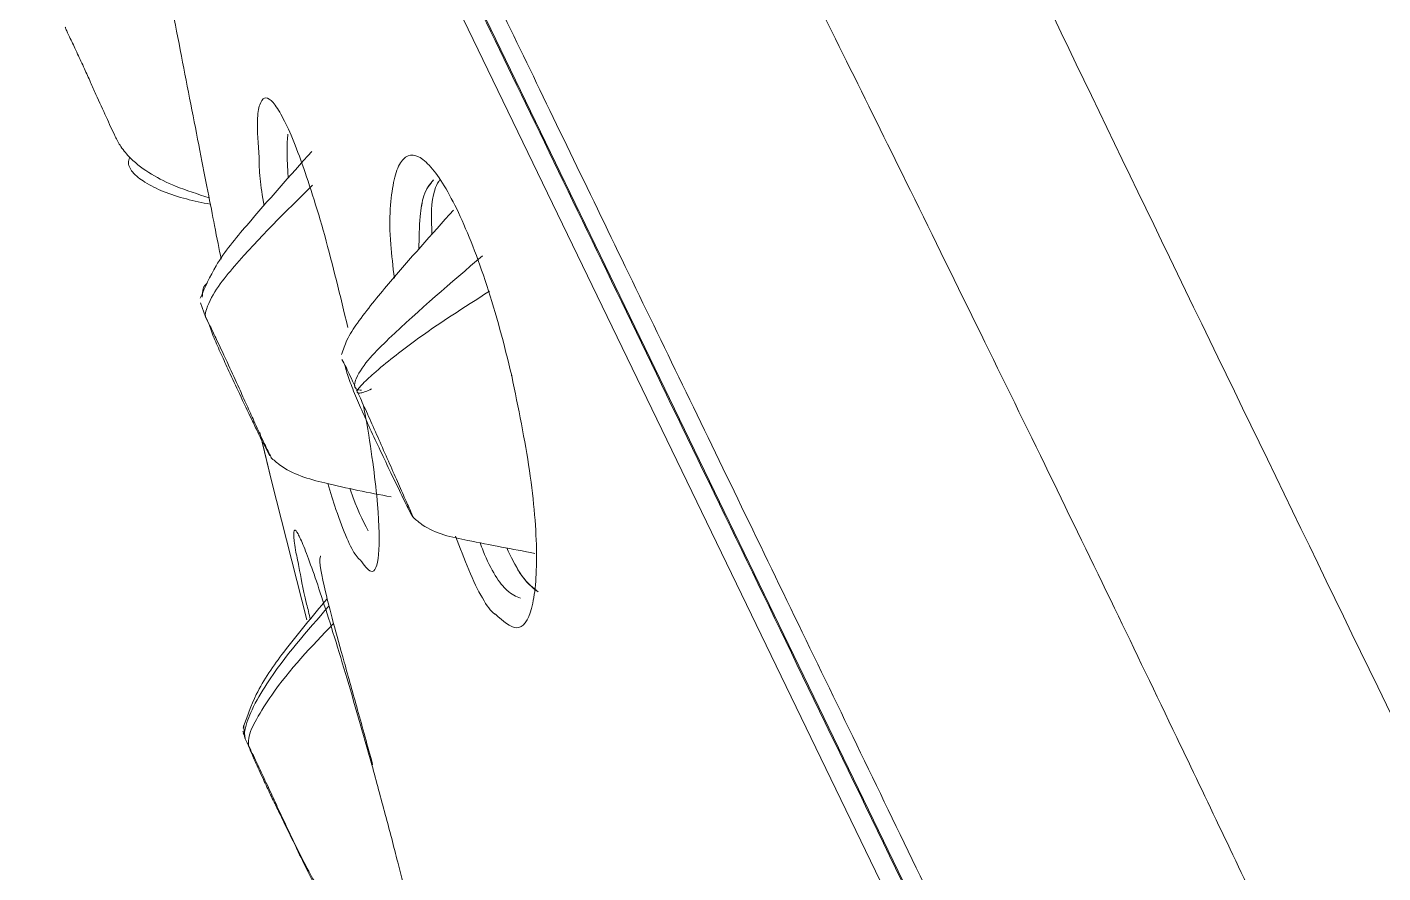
# Model space of a CAD drawing. Extents: x 11377 to 14537, y 53 to 2368.
# Drawn here: x 13406.93 to 13425.32, y 992.35 to 1003.83 of the extents above; entities that cross this region are included whole.
import ezdxf

# ---------------------------------------------------------------- set-up
doc = ezdxf.new("R2010")
doc.units = 0
doc.header["$LTSCALE"] = 10
doc.header["$MEASUREMENT"] = 0
doc.layers.get('0').update_dxf_attribs({"linetype": 'CONTINUOUS'})

# ---------------------------------------------------------------- blocks, each defined once
blk = doc.blocks.new('ebhrwW')
at = {"color": 8, "linetype": 'Continuous', "lineweight": 15}
for p, q in [((6290.409, 896.67), (6258.554, 962.566)), ((6296.411, 883.613), (6258.388, 962.268)), ((6262.763, 940.53), (6262.775, 940.536)), ((6262.763, 940.53), (6262.775, 940.536))]:
    blk.add_line(p, q, dxfattribs=at)
at = {"color": 7, "linetype": 'Continuous', "lineweight": 15}
for p, q in [((6260.438, 946.802), (6260.508, 946.612)), ((6260.508, 946.612), (6260.549, 946.526)), ((6261.29, 944.893), (6261.295, 944.891)), ((6261.292, 944.89), (6261.379, 944.722)), ((6263.023, 944.491), (6263.137, 944.255)), ((6261.025, 941.065), (6261.044, 940.889)), ((6261.018, 940.955), (6261.022, 940.945)), ((6261.041, 940.893), (6261.09, 940.794)), ((6261.9, 939.072), (6261.952, 938.965))]:
    blk.add_line(p, q, dxfattribs=at)
at = {"color": 7, "linetype": 'Continuous', "lineweight": 15, "flags": 128}
for points in [[(6261.246, 945.04), (6261.404, 944.386), (6261.881, 942.497)], [(6261.285, 944.879), (6261.404, 944.386), (6261.881, 942.497)]]:
    blk.add_lwpolyline(points, dxfattribs=at)
at = {"color": 7, "linetype": 'Continuous', "lineweight": 15}
for points, knots in [([(6263.605, 968.142), (6263.605, 968.142), (6263.731, 967.876), (6264.237, 966.825), (6264.618, 966.04), (6265.615, 963.969), (6266.232, 962.684), (6267.687, 959.659), (6268.526, 957.92), (6270.392, 954.042), (6271.417, 951.905), (6273.628, 947.319), (6274.814, 944.87), (6277.296, 939.75), (6278.59, 937.081), (6281.242, 931.643), (6282.601, 928.872), (6283.952, 926.108)], [0, 0, 0, 0, 0.125, 0.125, 0.25, 0.25, 0.375, 0.375, 0.5, 0.5, 0.625, 0.625, 0.75, 0.75, 0.875, 0.875, 1, 1, 1, 1]), ([(6263.605, 968.142), (6265.05, 967.393), (6268.373, 965.549), (6273.401, 962.319), (6278.612, 958.4), (6285.156, 952.675), (6292.502, 944.635), (6297.371, 937.409), (6299.524, 933.636)], [0.0313773, 0.0313773, 0.0313773, 0.0313773, 0.125, 0.25, 0.375, 0.5, 0.75, 1, 1, 1, 1]), ([(6260.255, 967.742), (6260.255, 967.741), (6260.256, 967.74), (6260.263, 967.726), (6260.274, 967.704), (6260.29, 967.673), (6260.31, 967.633), (6260.335, 967.585), (6260.364, 967.528), (6260.398, 967.463), (6260.435, 967.39), (6260.477, 967.308), (6260.524, 967.218), (6260.575, 967.12), (6260.63, 967.013), (6260.801, 966.682), (6261.185, 965.944), (6261.918, 964.526), (6262.873, 962.659), (6263.997, 960.451), (6265.132, 958.219), (6266.081, 956.341), (6267.1, 954.314), (6268.383, 951.738), (6269.821, 948.827), (6270.999, 946.428), (6271.925, 944.533), (6272.814, 942.702), (6273.598, 941.073), (6274.286, 939.632), (6274.893, 938.356), (6275.495, 937.082), (6276.092, 935.811), (6276.683, 934.547), (6277.268, 933.29), (6277.846, 932.041), (6278.416, 930.803), (6278.977, 929.575), (6279.529, 928.36), (6280.07, 927.159), (6280.602, 925.972), (6280.95, 925.185), (6281.123, 924.794)], [0, 0, 0, 0, 0.009233, 0.018446, 0.02764, 0.036815, 0.04597, 0.055105, 0.064221, 0.073317, 0.082394, 0.091451, 0.100489, 0.109506, 0.118504, 0.127483, 0.187679, 0.254722, 0.315534, 0.381728, 0.44518, 0.481169, 0.508419, 0.574675, 0.634042, 0.667861, 0.699807, 0.729878, 0.758077, 0.778231, 0.798129, 0.81777, 0.837153, 0.856279, 0.875147, 0.893757, 0.912109, 0.930203, 0.948039, 0.965617, 0.982937, 1, 1, 1, 1]), ([(6290.452, 896.542), (6290.38, 896.691), (6290.236, 896.99), (6290.016, 897.445), (6289.794, 897.904), (6289.569, 898.369), (6289.342, 898.84), (6289.112, 899.316), (6288.879, 899.797), (6288.644, 900.283), (6288.113, 901.381), (6287.266, 903.133), (6286.057, 905.635), (6284.79, 908.255), (6283.461, 911.005), (6282.088, 913.844), (6280.197, 917.755), (6277.775, 922.767), (6274.862, 928.792), (6272.032, 934.646), (6269.375, 940.143), (6266.962, 945.134), (6264.84, 949.524), (6262.987, 953.357), (6261.659, 956.104), (6260.725, 958.035), (6260.088, 959.355), (6259.533, 960.503), (6259.065, 961.471), (6258.693, 962.239), (6258.477, 962.685), (6258.36, 962.928), (6258.299, 963.055), (6258.255, 963.146), (6258.228, 963.202), (6258.224, 963.209), (6258.223, 963.212)], [0, 0, 0, 0, 0.0064574, 0.0129097, 0.0193583, 0.0258048, 0.0322504, 0.0386966, 0.0451448, 0.0515964, 0.0580528, 0.0883858, 0.1187239, 0.1501515, 0.1815843, 0.2138263, 0.2460735, 0.3114857, 0.3771442, 0.4423119, 0.5062841, 0.5684317, 0.6282339, 0.6856216, 0.7445475, 0.7752729, 0.8060035, 0.8377365, 0.8694747, 0.9019169, 0.9343642, 0.9475017, 0.9606221, 0.9737374, 0.9868594, 1, 1, 1, 1]), ([(6258.606, 950.541), (6258.607, 950.535), (6258.61, 950.524), (6258.676, 950.386), (6258.765, 950.196), (6258.859, 949.992), (6258.945, 949.802), (6259.044, 949.581), (6259.163, 949.32), (6259.259, 949.103), (6259.361, 948.907), (6259.598, 948.632), (6260.028, 948.393), (6260.403, 948.275), (6260.556, 948.227)], [0, 0, 0, 0, 0.086663, 0.178057, 0.256741, 0.322878, 0.37642, 0.422192, 0.508786, 0.590605, 0.633351, 0.686945, 0.872762, 1, 1, 1, 1]), ([(6260.719, 947.393), (6260.692, 947.531), (6260.625, 947.874), (6260.431, 948.865), (6260.266, 949.713), (6260.182, 950.15)], [0, 0, 0, 0, 0.247991, 0.613259, 1, 1, 1, 1]), ([(6260.719, 947.393), (6260.692, 947.531), (6260.625, 947.874), (6260.431, 948.865), (6260.266, 949.713), (6260.182, 950.15)], [0, 0, 0, 0, 0.247991, 0.613259, 1, 1, 1, 1]), ([(6259.482, 948.775), (6259.479, 948.768), (6259.469, 948.75), (6259.463, 948.719), (6259.464, 948.682), (6259.479, 948.632), (6259.542, 948.537), (6259.701, 948.423), (6260.046, 948.246), (6260.355, 948.183), (6260.573, 948.138)], [0, 0, 0, 0, 0.017202, 0.04363, 0.069511, 0.096333, 0.156646, 0.314247, 0.517618, 1, 1, 1, 1]), ([(6261.949, 948.856), (6261.654, 948.524), (6261.207, 948.022), (6260.661, 947.373), (6260.502, 947.013), (6260.436, 946.864)], [0, 0, 0, 0, 0.5328106, 0.8064782, 1, 1, 1, 1]), ([(6261.234, 948.773), (6261.235, 948.688), (6261.235, 948.528), (6261.28, 948.25), (6261.301, 948.119)], [0, 0, 0, 0, 0.5306105, 1, 1, 1, 1]), ([(6261.234, 948.773), (6261.235, 948.688), (6261.235, 948.528), (6261.28, 948.25), (6261.301, 948.119)], [0, 0, 0, 0, 0.5306105, 1, 1, 1, 1]), ([(6263.685, 948.473), (6263.665, 948.44), (6263.592, 948.325), (6263.558, 948.043), (6263.579, 947.751), (6263.58, 947.729)], [0, 0, 0, 0, 0.264213, 0.943495, 1, 1, 1, 1]), ([(6263.685, 948.473), (6263.665, 948.44), (6263.592, 948.325), (6263.558, 948.043), (6263.579, 947.751), (6263.58, 947.729)], [0, 0, 0, 0, 0.264213, 0.943495, 1, 1, 1, 1]), ([(6263.871, 948.059), (6263.574, 947.728), (6263.127, 947.229), (6262.642, 946.64), (6262.425, 946.317), (6262.376, 946.165), (6262.354, 946.099)], [0, 0, 0, 0, 0.535965, 0.808009, 0.917074, 1, 1, 1, 1]), ([(6264.262, 947.437), (6263.836, 947.072), (6263.224, 946.548), (6262.614, 945.943), (6262.525, 945.703), (6262.532, 945.657), (6262.55, 945.632), (6262.583, 945.617), (6262.61, 945.615), (6262.624, 945.614)], [0, 0, 0, 0, 0.6270493, 0.8992391, 0.9377693, 0.9532746, 0.9677594, 0.9831388, 1, 1, 1, 1]), ([(6260.531, 947.069), (6260.509, 947.048), (6260.468, 947.009), (6260.465, 946.917), (6260.464, 946.875)], [0, 0, 0, 0, 0.536418, 1, 1, 1, 1]), ([(6264.357, 946.957), (6264.011, 946.737), (6263.46, 946.385), (6262.893, 945.937), (6262.649, 945.715), (6262.585, 945.638), (6262.567, 945.607), (6262.566, 945.596), (6262.565, 945.591)], [0, 0, 0, 0, 0.512296, 0.817658, 0.927176, 0.967824, 0.984808, 1, 1, 1, 1]), ([(6260.508, 946.613), (6260.53, 946.568), (6260.572, 946.48), (6260.675, 946.265), (6260.807, 945.983), (6260.952, 945.667), (6261.068, 945.41), (6261.176, 945.17), (6261.291, 944.92), (6261.372, 944.751), (6261.414, 944.674), (6261.419, 944.675), (6261.422, 944.675)], [0, 0, 0, 0, 0.088093, 0.1689853, 0.3077618, 0.4185618, 0.5028357, 0.5849401, 0.6948554, 0.8365391, 0.9219721, 1, 1, 1, 1]), ([(6260.547, 946.53), (6260.571, 946.463), (6260.618, 946.33), (6260.719, 946.105), (6260.835, 945.851), (6260.982, 945.536), (6261.117, 945.253), (6261.223, 945.031), (6261.267, 944.941), (6261.29, 944.893)], [0, 0, 0, 0, 0.128874, 0.251866, 0.374631, 0.537355, 0.743882, 0.865757, 1, 1, 1, 1]), ([(6262.355, 946.031), (6262.372, 946.003), (6262.405, 945.947), (6262.492, 945.761), (6262.536, 945.668)], [0, 0, 0, 0, 0.493293, 1, 1, 1, 1]), ([(6262.402, 945.945), (6262.409, 945.914), (6262.428, 945.828), (6262.502, 945.635), (6262.61, 945.378), (6262.74, 945.089), (6262.884, 944.781), (6262.975, 944.591), (6263.022, 944.493)], [0, 0, 0, 0, 0.0895132, 0.2566482, 0.4275668, 0.606066, 0.795765, 1, 1, 1, 1]), ([(6262.557, 945.616), (6262.591, 945.542), (6262.659, 945.393), (6262.78, 945.123), (6262.908, 944.833), (6263.038, 944.539), (6263.157, 944.268), (6263.255, 944.047), (6263.321, 943.901), (6263.329, 943.887), (6263.332, 943.88)], [0, 0, 0, 0, 0.115816, 0.234621, 0.355433, 0.478146, 0.603793, 0.7328, 0.867272, 1, 1, 1, 1]), ([(6262.759, 945.631), (6262.73, 945.618), (6262.678, 945.596), (6262.622, 945.578), (6262.591, 945.574), (6262.576, 945.576), (6262.567, 945.581), (6262.566, 945.588), (6262.565, 945.591)], [0, 0, 0, 0, 0.341623, 0.602036, 0.710046, 0.808852, 0.903728, 1, 1, 1, 1]), ([(6261.393, 944.702), (6261.432, 944.667), (6261.637, 944.485), (6262.21, 944.323), (6262.725, 944.224), (6263.024, 944.167)], [0, 0, 0, 0, 0.090091, 0.472181, 1, 1, 1, 1]), ([(6262.165, 944.347), (6262.202, 944.227), (6262.341, 943.784), (6262.505, 943.403), (6262.588, 943.327), (6262.606, 943.311)], [0, 0, 0, 0, 0.224308, 0.829723, 1, 1, 1, 1]), ([(6262.165, 944.347), (6262.202, 944.227), (6262.341, 943.784), (6262.505, 943.403), (6262.588, 943.327), (6262.606, 943.311)], [0, 0, 0, 0, 0.224308, 0.829723, 1, 1, 1, 1]), ([(6263.137, 944.254), (6263.181, 944.163), (6263.269, 943.982), (6263.302, 943.924), (6263.318, 943.895)], [0, 0, 0, 0, 0.5061056, 1, 1, 1, 1]), ([(6263.327, 943.884), (6263.367, 943.851), (6263.573, 943.675), (6264.156, 943.555), (6264.672, 943.457), (6264.973, 943.4)], [0, 0, 0, 0, 0.08912, 0.467941, 1, 1, 1, 1]), ([(6263.898, 943.633), (6263.957, 943.477), (6264.135, 943.005), (6264.335, 942.638), (6264.435, 942.575), (6264.439, 942.573)], [0, 0, 0, 0, 0.323455, 0.978117, 1, 1, 1, 1]), ([(6263.898, 943.633), (6263.957, 943.477), (6264.135, 943.005), (6264.335, 942.638), (6264.435, 942.575), (6264.439, 942.573)], [0, 0, 0, 0, 0.323455, 0.978117, 1, 1, 1, 1]), ([(6264.592, 943.474), (6264.651, 943.353), (6264.808, 943.035), (6264.938, 942.937), (6265.018, 942.876)], [0, 0, 0, 0, 0.381484, 1, 1, 1, 1]), ([(6264.592, 943.474), (6264.651, 943.352), (6264.8, 943.049), (6264.924, 942.954), (6264.998, 942.897)], [0, 0, 0, 0, 0.40091, 1, 1, 1, 1]), ([(6261.775, 943.22), (6261.8, 943.081), (6261.831, 942.904), (6261.913, 942.576), (6261.931, 942.504)], [0, 0, 0, 0, 0.780875, 1, 1, 1, 1]), ([(6261.775, 943.22), (6261.8, 943.081), (6261.831, 942.904), (6261.913, 942.576), (6261.931, 942.504)], [0, 0, 0, 0, 0.780875, 1, 1, 1, 1]), ([(6262.07, 943.364), (6262.069, 943.362), (6262.038, 943.299), (6262.106, 942.991), (6262.237, 942.469), (6262.389, 941.923), (6262.573, 941.266), (6262.706, 940.784), (6262.774, 940.535)], [0, 0, 0, 0, 0.009674, 0.292782, 0.45211, 0.623194, 0.805892, 1, 1, 1, 1]), ([(6262.159, 942.785), (6261.959, 942.547), (6261.612, 942.134), (6261.201, 941.554), (6261.072, 941.183), (6261.018, 941.028)], [0, 0, 0, 0, 0.442542, 0.768226, 1, 1, 1, 1]), ([(6261.016, 940.989), (6261.02, 940.974), (6261.023, 940.958), (6261.04, 940.915), (6261.041, 940.911)], [0, 0, 0, 0, 0.902164, 1, 1, 1, 1]), ([(6261.074, 940.827), (6261.074, 940.825), (6261.096, 940.769), (6261.168, 940.603), (6261.281, 940.355), (6261.388, 940.128), (6261.498, 939.899), (6261.631, 939.626), (6261.787, 939.305), (6261.861, 939.152), (6261.903, 939.066)], [0, 0, 0, 0, 0.003984, 0.174423, 0.30577, 0.404423, 0.499764, 0.627177, 0.790846, 1, 1, 1, 1]), ([(6261.09, 940.795), (6261.124, 940.723), (6261.188, 940.589), (6261.322, 940.306), (6261.447, 940.036), (6261.584, 939.743), (6261.739, 939.408), (6261.92, 939.061), (6262.006, 938.905), (6262.1, 938.817), (6262.125, 938.797), (6262.143, 938.785), (6262.18, 938.764), (6262.374, 938.671), (6262.795, 938.505), (6263.17, 938.426), (6263.366, 938.384)], [0, 0, 0, 0, 0.101864, 0.189113, 0.262645, 0.323325, 0.420976, 0.538283, 0.654878, 0.670585, 0.676565, 0.681712, 0.686639, 0.707306, 0.84686, 1, 1, 1, 1])]:
    blk.add_open_spline(points, degree=3, knots=knots, dxfattribs=at)
at = {"color": 8, "linetype": 'Continuous', "lineweight": 15}
for points, knots in [([(6290.922, 896.157), (6290.437, 897.158), (6289.469, 899.162), (6287.878, 902.452), (6286.205, 905.913), (6284.453, 909.536), (6282.642, 913.283), (6280.788, 917.119), (6278.907, 921.011), (6277.016, 924.922), (6275.133, 928.817), (6273.275, 932.661), (6271.459, 936.418), (6269.701, 940.054), (6268.017, 943.537), (6266.423, 946.833), (6264.934, 949.915), (6263.562, 952.752), (6262.321, 955.32), (6261.221, 957.595), (6260.273, 959.556), (6259.486, 961.185), (6258.865, 962.469), (6258.42, 963.389), (6258.14, 963.968), (6258.105, 964.04), (6258.088, 964.076)], [0, 0, 0, 0, 0.041667, 0.083334, 0.125001, 0.166668, 0.208335, 0.250002, 0.291669, 0.333336, 0.375003, 0.41667, 0.458337, 0.500004, 0.541671, 0.583338, 0.625005, 0.666672, 0.708339, 0.750006, 0.791673, 0.83334, 0.875007, 0.916674, 0.958342, 1, 1, 1, 1]), ([(6260.182, 950.15), (6260.094, 950.598), (6259.948, 951.351), (6259.833, 951.95), (6259.786, 952.192)], [0, 0, 0, 0, 0.595647, 1, 1, 1, 1]), ([(6260.182, 950.15), (6260.094, 950.598), (6259.948, 951.351), (6259.833, 951.95), (6259.786, 952.192)], [0, 0, 0, 0, 0.595647, 1, 1, 1, 1]), ([(6262.437, 946.467), (6262.335, 946.894), (6262.182, 947.531), (6261.96, 948.273), (6261.799, 948.749), (6261.647, 949.134), (6261.51, 949.408), (6261.394, 949.567), (6261.302, 949.6), (6261.239, 949.504), (6261.198, 949.281), (6261.221, 948.956), (6261.234, 948.773)], [0, 0, 0, 0, 0.179623, 0.268148, 0.356179, 0.443111, 0.529935, 0.617134, 0.704762, 0.794109, 0.884083, 1, 1, 1, 1]), ([(6262.437, 946.467), (6262.335, 946.894), (6262.182, 947.531), (6261.96, 948.273), (6261.799, 948.749), (6261.647, 949.134), (6261.51, 949.408), (6261.394, 949.567), (6261.302, 949.6), (6261.239, 949.504), (6261.198, 949.281), (6261.221, 948.956), (6261.234, 948.773)], [0, 0, 0, 0, 0.179623, 0.268148, 0.356179, 0.443111, 0.529935, 0.617134, 0.704762, 0.794109, 0.884083, 1, 1, 1, 1]), ([(6261.629, 948.492), (6261.616, 948.73), (6261.603, 948.974), (6261.626, 949.087), (6261.626, 949.09)], [0, 0, 0, 0, 0.971362, 1, 1, 1, 1]), ([(6261.629, 948.492), (6261.616, 948.73), (6261.603, 948.974), (6261.626, 949.087), (6261.626, 949.09)], [0, 0, 0, 0, 0.971362, 1, 1, 1, 1]), ([(6264.66, 945.812), (6264.609, 946.023), (6264.506, 946.443), (6264.325, 947.04), (6264.134, 947.58), (6263.938, 948.039), (6263.744, 948.406), (6263.56, 948.663), (6263.392, 948.804), (6263.248, 948.814), (6263.131, 948.699), (6263.028, 948.362), (6262.982, 947.853), (6263.05, 947.293), (6263.069, 947.137)], [0, 0, 0, 0, 0.077569, 0.154618, 0.230229, 0.305542, 0.380696, 0.456098, 0.533094, 0.610842, 0.690927, 0.771832, 0.936388, 1, 1, 1, 1]), ([(6264.66, 945.812), (6264.609, 946.023), (6264.506, 946.443), (6264.325, 947.04), (6264.134, 947.58), (6263.938, 948.039), (6263.744, 948.406), (6263.56, 948.663), (6263.392, 948.804), (6263.248, 948.814), (6263.131, 948.699), (6263.028, 948.362), (6262.982, 947.853), (6263.05, 947.293), (6263.069, 947.137)], [0, 0, 0, 0, 0.077569, 0.154618, 0.230229, 0.305542, 0.380696, 0.456098, 0.533094, 0.610842, 0.690927, 0.771832, 0.936388, 1, 1, 1, 1]), ([(6261.958, 948.395), (6261.596, 948.039), (6261.063, 947.514), (6260.576, 946.906), (6260.5, 946.646), (6260.508, 946.615), (6260.508, 946.613)], [0, 0, 0, 0, 0.647888, 0.95383, 0.997373, 1, 1, 1, 1]), ([(6263.401, 947.525), (6263.404, 947.68), (6263.41, 947.961), (6263.469, 948.321), (6263.552, 948.413), (6263.601, 948.468)], [0, 0, 0, 0, 0.332433, 0.602376, 1, 1, 1, 1]), ([(6263.401, 947.525), (6263.404, 947.68), (6263.41, 947.961), (6263.468, 948.316), (6263.549, 948.407), (6263.597, 948.461)], [0, 0, 0, 0, 0.336811, 0.61031, 1, 1, 1, 1]), ([(6264.439, 942.573), (6264.541, 942.483), (6264.754, 942.293), (6264.955, 942.595), (6265.023, 943.34), (6264.934, 944.48), (6264.75, 945.372), (6264.66, 945.812)], [0, 0, 0, 0, 0.1790729, 0.3730193, 0.5802404, 0.7930859, 1, 1, 1, 1]), ([(6264.439, 942.573), (6264.541, 942.483), (6264.754, 942.293), (6264.955, 942.595), (6265.023, 943.34), (6264.934, 944.48), (6264.75, 945.372), (6264.66, 945.812)], [0, 0, 0, 0, 0.1790729, 0.3730193, 0.5802404, 0.7930859, 1, 1, 1, 1]), ([(6264.66, 945.812), (6264.656, 945.812), (6264.648, 945.811), (6264.654, 945.814), (6264.656, 945.815)], [0, 0, 0, 0, 0.480846, 1, 1, 1, 1]), ([(6264.66, 945.812), (6264.656, 945.812), (6264.648, 945.811), (6264.654, 945.814), (6264.656, 945.815)], [0, 0, 0, 0, 0.480846, 1, 1, 1, 1]), ([(6262.606, 943.311), (6262.658, 943.24), (6262.785, 943.07), (6262.873, 943.331), (6262.864, 943.898), (6262.788, 944.562), (6262.72, 945.028), (6262.664, 945.331), (6262.648, 945.416)], [0, 0, 0, 0, 0.171863, 0.415067, 0.670705, 0.806507, 0.945303, 1, 1, 1, 1]), ([(6262.606, 943.311), (6262.658, 943.24), (6262.785, 943.07), (6262.873, 943.331), (6262.864, 943.898), (6262.788, 944.562), (6262.72, 945.028), (6262.664, 945.331), (6262.648, 945.416)], [0, 0, 0, 0, 0.171863, 0.415067, 0.670705, 0.806507, 0.945303, 1, 1, 1, 1]), ([(6262.713, 943.706), (6262.637, 943.854), (6262.557, 944.007), (6262.47, 944.274), (6262.467, 944.284)], [0, 0, 0, 0, 0.965312, 1, 1, 1, 1]), ([(6262.713, 943.706), (6262.637, 943.854), (6262.557, 944.007), (6262.47, 944.274), (6262.467, 944.284)], [0, 0, 0, 0, 0.965312, 1, 1, 1, 1]), ([(6262.763, 940.53), (6262.643, 940.954), (6262.463, 941.591), (6262.234, 942.339), (6262.079, 942.825), (6261.944, 943.222), (6261.836, 943.51), (6261.757, 943.684), (6261.711, 943.735), (6261.702, 943.653), (6261.713, 943.51), (6261.758, 943.3), (6261.775, 943.22)], [0, 0, 0, 0, 0.190487, 0.285639, 0.380461, 0.474195, 0.567685, 0.660869, 0.754129, 0.847975, 0.942055, 1, 1, 1, 1]), ([(6262.763, 940.53), (6262.643, 940.954), (6262.463, 941.591), (6262.234, 942.339), (6262.079, 942.825), (6261.944, 943.222), (6261.836, 943.51), (6261.757, 943.684), (6261.711, 943.735), (6261.702, 943.653), (6261.713, 943.51), (6261.758, 943.3), (6261.775, 943.22)], [0, 0, 0, 0, 0.190487, 0.285639, 0.380461, 0.474195, 0.567685, 0.660869, 0.754129, 0.847975, 0.942055, 1, 1, 1, 1]), ([(6264.78, 942.792), (6264.721, 942.815), (6264.573, 942.873), (6264.365, 943.188), (6264.245, 943.507), (6264.231, 943.543)], [0, 0, 0, 0, 0.3703673, 0.9280897, 1, 1, 1, 1]), ([(6264.78, 942.792), (6264.721, 942.815), (6264.573, 942.873), (6264.365, 943.188), (6264.245, 943.507), (6264.231, 943.543)], [0, 0, 0, 0, 0.3703673, 0.9280897, 1, 1, 1, 1]), ([(6262.184, 942.686), (6261.884, 942.346), (6261.494, 941.904), (6261.145, 941.31), (6261.047, 941.064), (6261.029, 940.926), (6261.041, 940.894), (6261.041, 940.893)], [0, 0, 0, 0, 0.62573, 0.813234, 0.951558, 0.99954, 1, 1, 1, 1]), ([(6262.245, 942.447), (6261.945, 942.135), (6261.553, 941.727), (6261.213, 941.18), (6261.089, 940.943), (6261.09, 940.824), (6261.09, 940.794)], [0, 0, 0, 0, 0.619665, 0.810399, 0.951326, 1, 1, 1, 1]), ([(6263.488, 937.353), (6263.496, 937.388), (6263.513, 937.464), (6263.402, 938.02), (6263.258, 938.639), (6263.115, 939.213), (6262.949, 939.85), (6262.825, 940.304), (6262.763, 940.53)], [0, 0, 0, 0, 0.216706, 0.460866, 0.592169, 0.723411, 0.862052, 1, 1, 1, 1]), ([(6263.488, 937.353), (6263.496, 937.388), (6263.513, 937.464), (6263.402, 938.02), (6263.258, 938.639), (6263.115, 939.213), (6262.949, 939.85), (6262.825, 940.304), (6262.763, 940.53)], [0, 0, 0, 0, 0.216706, 0.460866, 0.592169, 0.723411, 0.862052, 1, 1, 1, 1])]:
    blk.add_open_spline(points, degree=3, knots=knots, dxfattribs=at)

msp = doc.modelspace()

# ---------------------------------------------------------------- block references
msp.add_blockref('ebhrwW', (7148.841, 53.285))

doc.saveas('drawing.dxf')
